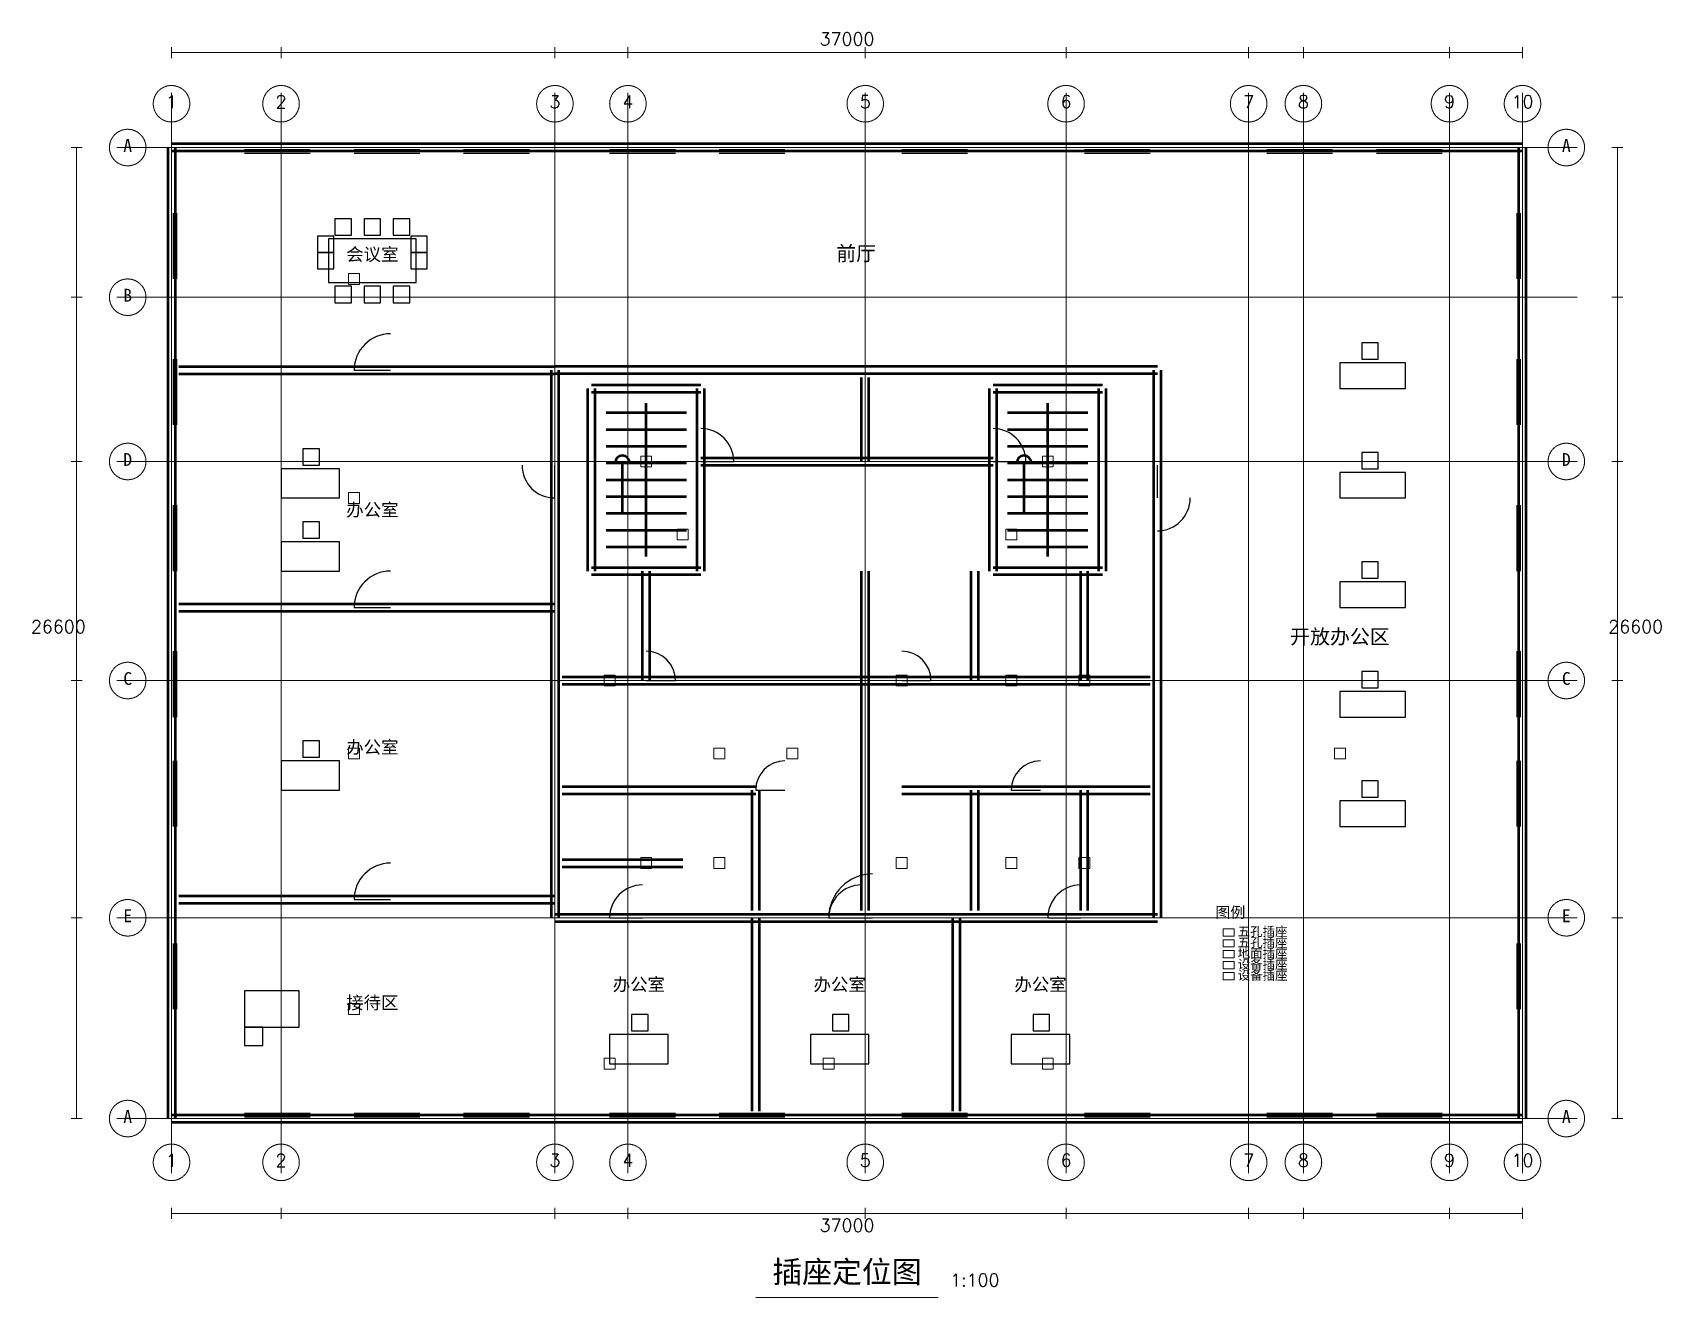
# Model space of a CAD drawing. Header units: millimetres. Extents: x -3805 to 40805, y -4900 to 29750.
import ezdxf
from ezdxf.enums import TextEntityAlignment as Align

# ---------------------------------------------------------------- set-up
doc = ezdxf.new("R2010")
doc.units = ezdxf.units.MM
doc.linetypes.add('CENTER', pattern=[15.625, 12.5, -3.125])
for name, color, linetype, lineweight in [('AXIS', 3, 'CENTER', 15), ('DIM', 3, 'Continuous', 9), ('DOOR_WIN', 4, 'Continuous', 25), ('FURNITURE', 4, 'Continuous', 25), ('MEP', 6, 'Continuous', 9), ('TEXT', 2, 'Continuous', 9), ('WALL', 7, 'Continuous', 50)]:
    doc.layers.add(name, color=color, linetype=linetype, lineweight=lineweight)
doc.styles.add('HEI', font='simhei.ttf')
doc.styles.add('XZC', font='simplex.shx')

msp = doc.modelspace()

# ---------------------------------------------------------------- linework, layer by layer
at = {"layer": 'AXIS'}
for p, q in [((0, -1500), (0, 28100)), ((3000, -1500), (3000, 28100)), ((10500, -1500), (10500, 28100)), ((12500, -1500), (12500, 28100)), ((19000, -1500), (19000, 28100)), ((24500, -1500), (24500, 28100)), ((29500, -1500), (29500, 28100)), ((31000, -1500), (31000, 28100)), ((35000, -1500), (35000, 28100)), ((37000, -1500), (37000, 28100)), ((-1500, 26600), (38500, 26600)), ((-1500, 22500), (38500, 22500)), ((-1500, 18000), (38500, 18000)), ((-1500, 12000), (38500, 12000)), ((-1500, 5500), (38500, 5500)), ((-1500, 0), (38500, 0))]:
    msp.add_line(p, q, dxfattribs=at)
for centre in [(0, 27800), (3000, 27800), (10500, 27800), (12500, 27800), (19000, 27800), (24500, 27800), (29500, 27800), (31000, 27800), (35000, 27800), (37000, 27800), (-1200, 26600), (38200, 26600), (-1200, 22500), (-1200, 18000), (38200, 18000), (-1200, 12000), (38200, 12000), (-1200, 5500), (38200, 5500), (38200, 5500), (-1200, 0), (38200, 0), (0, -1200), (3000, -1200), (10500, -1200), (12500, -1200), (19000, -1200), (24500, -1200), (29500, -1200), (31000, -1200), (35000, -1200), (37000, -1200)]:
    msp.add_circle(centre, 500, dxfattribs=at)
at = {"layer": 'DIM'}
for p, q in [((0, 29050), (0, 29350)), ((0, 29200), (37000, 29200)), ((3000, 29050), (3000, 29350)), ((10500, 29050), (10500, 29350)), ((12500, 29050), (12500, 29350)), ((19000, 29050), (19000, 29350)), ((24500, 29050), (24500, 29350)), ((29500, 29050), (29500, 29350)), ((31000, 29050), (31000, 29350)), ((35000, 29050), (35000, 29350)), ((37000, 29050), (37000, 29350)), ((-2750, 26600), (-2450, 26600)), ((-2600, 0), (-2600, 26600)), ((39450, 26600), (39750, 26600)), ((39600, 0), (39600, 26600)), ((-2750, 22500), (-2450, 22500)), ((39450, 22500), (39750, 22500)), ((-2750, 18000), (-2450, 18000)), ((39450, 18000), (39750, 18000)), ((-2750, 12000), (-2450, 12000)), ((39450, 12000), (39750, 12000)), ((-2750, 5500), (-2450, 5500)), ((39450, 5500), (39750, 5500)), ((-2750, 0), (-2450, 0)), ((39450, 0), (39750, 0)), ((0, -2750), (0, -2450)), ((0, -2600), (37000, -2600)), ((3000, -2750), (3000, -2450)), ((10500, -2750), (10500, -2450)), ((12500, -2750), (12500, -2450)), ((19000, -2750), (19000, -2450)), ((24500, -2750), (24500, -2450)), ((29500, -2750), (29500, -2450)), ((31000, -2750), (31000, -2450)), ((35000, -2750), (35000, -2450)), ((37000, -2750), (37000, -2450))]:
    msp.add_line(p, q, dxfattribs=at)
at = {"layer": 'DOOR_WIN'}
for p, q in [((2000, 26550), (3800, 26550)), ((2000, 26500), (3800, 26500)), ((2000, 26450), (3800, 26450)), ((5000, 26550), (6800, 26550)), ((5000, 26500), (6800, 26500)), ((5000, 26450), (6800, 26450)), ((8000, 26550), (9800, 26550)), ((8000, 26500), (9800, 26500)), ((8000, 26450), (9800, 26450)), ((12000, 26550), (13800, 26550)), ((12000, 26500), (13800, 26500)), ((12000, 26450), (13800, 26450)), ((15000, 26550), (16800, 26550)), ((15000, 26500), (16800, 26500)), ((15000, 26450), (16800, 26450)), ((20000, 26550), (21800, 26550)), ((20000, 26500), (21800, 26500)), ((20000, 26450), (21800, 26450)), ((25000, 26550), (26800, 26550)), ((25000, 26500), (26800, 26500)), ((25000, 26450), (26800, 26450)), ((30000, 26550), (31800, 26550)), ((30000, 26500), (31800, 26500)), ((30000, 26450), (31800, 26450)), ((33000, 26550), (34800, 26550)), ((33000, 26500), (34800, 26500)), ((33000, 26450), (34800, 26450)), ((50, 23000), (50, 24800)), ((100, 23000), (100, 24800)), ((150, 23000), (150, 24800)), ((36850, 23000), (36850, 24800)), ((36900, 23000), (36900, 24800)), ((36950, 23000), (36950, 24800)), ((50, 19000), (50, 20800)), ((100, 19000), (100, 20800)), ((150, 19000), (150, 20800)), ((36850, 19000), (36850, 20800)), ((36900, 19000), (36900, 20800)), ((36950, 19000), (36950, 20800)), ((5000, 20500), (6000, 20500)), ((10500, 17000), (10500, 17900)), ((14500, 18000), (15400, 18000)), ((22500, 18000), (23400, 18000)), ((27000, 17000), (27000, 17900)), ((50, 15000), (50, 16800)), ((100, 15000), (100, 16800)), ((150, 15000), (150, 16800)), ((36850, 15000), (36850, 16800)), ((36900, 15000), (36900, 16800)), ((36950, 15000), (36950, 16800)), ((5000, 14000), (6000, 14000)), ((50, 11000), (50, 12800)), ((100, 11000), (100, 12800)), ((150, 11000), (150, 12800)), ((36850, 11000), (36850, 12800)), ((36900, 11000), (36900, 12800)), ((36950, 11000), (36950, 12800)), ((13000, 12000), (13800, 12000)), ((20000, 12000), (20800, 12000)), ((50, 8000), (50, 9800)), ((100, 8000), (100, 9800)), ((150, 8000), (150, 9800)), ((36850, 8000), (36850, 9800)), ((36900, 8000), (36900, 9800)), ((36950, 8000), (36950, 9800)), ((16000, 9000), (16800, 9000)), ((23000, 9000), (23800, 9000)), ((5000, 6000), (6000, 6000)), ((12000, 5500), (12900, 5500)), ((18000, 5500), (19200, 5500)), ((18000, 5500), (18900, 5500)), ((24000, 5500), (24900, 5500)), ((50, 3000), (50, 4800)), ((100, 3000), (100, 4800)), ((150, 3000), (150, 4800)), ((36850, 3000), (36850, 4800)), ((36900, 3000), (36900, 4800)), ((36950, 3000), (36950, 4800)), ((2000, 150), (3800, 150)), ((2000, 100), (3800, 100)), ((2000, 50), (3800, 50)), ((5000, 150), (6800, 150)), ((5000, 100), (6800, 100)), ((5000, 50), (6800, 50)), ((8000, 150), (9800, 150)), ((8000, 100), (9800, 100)), ((8000, 50), (9800, 50)), ((12000, 150), (13800, 150)), ((12000, 100), (13800, 100)), ((12000, 50), (13800, 50)), ((15000, 150), (16800, 150)), ((15000, 100), (16800, 100)), ((15000, 50), (16800, 50)), ((20000, 150), (21800, 150)), ((20000, 100), (21800, 100)), ((20000, 50), (21800, 50)), ((25000, 150), (26800, 150)), ((25000, 100), (26800, 100)), ((25000, 50), (26800, 50)), ((30000, 150), (31800, 150)), ((30000, 100), (31800, 100)), ((30000, 50), (31800, 50)), ((33000, 150), (34800, 150)), ((33000, 100), (34800, 100)), ((33000, 50), (34800, 50))]:
    msp.add_line(p, q, dxfattribs=at)
for centre, radius, start, end in [((6000, 20500), 1000, 90, 180), ((14500, 18000), 900, 0, 90), ((22500, 18000), 900, 0, 90), ((10500, 17900), 900, 180, 270), ((27000, 17000), 900, 270, 0), ((6000, 14000), 1000, 90, 180), ((13000, 12000), 800, 0, 90), ((20000, 12000), 800, 0, 90), ((16800, 9000), 800, 90, 180), ((23800, 9000), 800, 90, 180), ((6000, 6000), 1000, 90, 180), ((19200, 5500), 1200, 90, 180), ((12900, 5500), 900, 90, 180), ((18900, 5500), 900, 90, 180), ((24900, 5500), 900, 90, 180)]:
    msp.add_arc(centre, radius, start, end, dxfattribs=at)
at = {"layer": 'FURNITURE'}
for p, q in [((4925, 24650), (4475, 24650)), ((4475, 24650), (4475, 24200)), ((4925, 24200), (4925, 24650)), ((5725, 24650), (5275, 24650)), ((5275, 24650), (5275, 24200)), ((5725, 24200), (5725, 24650)), ((6525, 24650), (6075, 24650)), ((6075, 24650), (6075, 24200)), ((6525, 24200), (6525, 24650)), ((4450, 24175), (4000, 24175)), ((4000, 24175), (4000, 23725)), ((6700, 24100), (4300, 24100)), ((4300, 24100), (4300, 22900)), ((4450, 23725), (4450, 24175)), ((4475, 24200), (4925, 24200)), ((5275, 24200), (5725, 24200)), ((6075, 24200), (6525, 24200)), ((7000, 24175), (6550, 24175)), ((6550, 24175), (6550, 23725)), ((6700, 22900), (6700, 24100)), ((7000, 23725), (7000, 24175)), ((4450, 23725), (4000, 23725)), ((4000, 23725), (4000, 23275)), ((4000, 23725), (4450, 23725)), ((4450, 23275), (4450, 23725)), ((7000, 23725), (6550, 23725)), ((6550, 23725), (6550, 23275)), ((6550, 23725), (7000, 23725)), ((7000, 23275), (7000, 23725)), ((4000, 23275), (4450, 23275)), ((6550, 23275), (7000, 23275)), ((4300, 22900), (6700, 22900)), ((4925, 22800), (4475, 22800)), ((4475, 22800), (4475, 22350)), ((4925, 22350), (4925, 22800)), ((5725, 22800), (5275, 22800)), ((5275, 22800), (5275, 22350)), ((5725, 22350), (5725, 22800)), ((6525, 22800), (6075, 22800)), ((6075, 22800), (6075, 22350)), ((6525, 22350), (6525, 22800)), ((4475, 22350), (4925, 22350)), ((5275, 22350), (5725, 22350)), ((6075, 22350), (6525, 22350)), ((33050, 21250), (32600, 21250)), ((32600, 21250), (32600, 20800)), ((33050, 20800), (33050, 21250)), ((33800, 20700), (32000, 20700)), ((32000, 20700), (32000, 20000)), ((32600, 20800), (33050, 20800)), ((33800, 20000), (33800, 20700)), ((32000, 20000), (33800, 20000)), ((4050, 18350), (3600, 18350)), ((3600, 18350), (3600, 17900)), ((4050, 17900), (4050, 18350)), ((3600, 17900), (4050, 17900)), ((33050, 18250), (32600, 18250)), ((32600, 18250), (32600, 17800)), ((33050, 17800), (33050, 18250)), ((4600, 17800), (3000, 17800)), ((3000, 17800), (3000, 17000)), ((4600, 17000), (4600, 17800)), ((33800, 17700), (32000, 17700)), ((32000, 17700), (32000, 17000)), ((32600, 17800), (33050, 17800)), ((33800, 17000), (33800, 17700)), ((3000, 17000), (4600, 17000)), ((32000, 17000), (33800, 17000)), ((4050, 16350), (3600, 16350)), ((3600, 16350), (3600, 15900)), ((4050, 15900), (4050, 16350)), ((4600, 15800), (3000, 15800)), ((3000, 15800), (3000, 15000)), ((3600, 15900), (4050, 15900)), ((4600, 15000), (4600, 15800)), ((33050, 15250), (32600, 15250)), ((32600, 15250), (32600, 14800)), ((33050, 14800), (33050, 15250)), ((3000, 15000), (4600, 15000)), ((32600, 14800), (33050, 14800)), ((33800, 14700), (32000, 14700)), ((32000, 14700), (32000, 14000)), ((33800, 14000), (33800, 14700)), ((32000, 14000), (33800, 14000)), ((33050, 12250), (32600, 12250)), ((32600, 12250), (32600, 11800)), ((33050, 11800), (33050, 12250)), ((33800, 11700), (32000, 11700)), ((32000, 11700), (32000, 11000)), ((32600, 11800), (33050, 11800)), ((33800, 11000), (33800, 11700)), ((32000, 11000), (33800, 11000)), ((4050, 10350), (3600, 10350)), ((3600, 10350), (3600, 9900)), ((4050, 9900), (4050, 10350)), ((3600, 9900), (4050, 9900)), ((4600, 9800), (3000, 9800)), ((3000, 9800), (3000, 9000)), ((4600, 9000), (4600, 9800)), ((3000, 9000), (4600, 9000)), ((33050, 9250), (32600, 9250)), ((32600, 9250), (32600, 8800)), ((33050, 8800), (33050, 9250)), ((33800, 8700), (32000, 8700)), ((32000, 8700), (32000, 8000)), ((32600, 8800), (33050, 8800)), ((33800, 8000), (33800, 8700)), ((32000, 8000), (33800, 8000)), ((3500, 3500), (2000, 3500)), ((2000, 3500), (2000, 2500)), ((3500, 2500), (3500, 3500)), ((13050, 2850), (12600, 2850)), ((12600, 2850), (12600, 2400)), ((13050, 2400), (13050, 2850)), ((18550, 2850), (18100, 2850)), ((18100, 2850), (18100, 2400)), ((18550, 2400), (18550, 2850)), ((24050, 2850), (23600, 2850)), ((23600, 2850), (23600, 2400)), ((24050, 2400), (24050, 2850)), ((2000, 2500), (3500, 2500)), ((2500, 2500), (2000, 2500)), ((2000, 2500), (2000, 2000)), ((2500, 2000), (2500, 2500)), ((13600, 2300), (12000, 2300)), ((12000, 2300), (12000, 1500)), ((12600, 2400), (13050, 2400)), ((13600, 1500), (13600, 2300)), ((19100, 2300), (17500, 2300)), ((17500, 2300), (17500, 1500)), ((18100, 2400), (18550, 2400)), ((19100, 1500), (19100, 2300)), ((24600, 2300), (23000, 2300)), ((23000, 2300), (23000, 1500)), ((23600, 2400), (24050, 2400)), ((24600, 1500), (24600, 2300)), ((2000, 2000), (2500, 2000)), ((12000, 1500), (13600, 1500)), ((17500, 1500), (19100, 1500)), ((23000, 1500), (24600, 1500))]:
    msp.add_line(p, q, dxfattribs=at)
at = {"layer": 'MEP'}
for p, q in [((5150, 23150), (4850, 23150)), ((4850, 23150), (4850, 22850)), ((4850, 22850), (5150, 22850)), ((5150, 22850), (5150, 23150)), ((13150, 18150), (12850, 18150)), ((12850, 18150), (12850, 17850)), ((12850, 17850), (13150, 17850)), ((13150, 17850), (13150, 18150)), ((24150, 18150), (23850, 18150)), ((23850, 18150), (23850, 17850)), ((23850, 17850), (24150, 17850)), ((24150, 17850), (24150, 18150)), ((5150, 17150), (4850, 17150)), ((4850, 17150), (4850, 16850)), ((5150, 16850), (5150, 17150)), ((4850, 16850), (5150, 16850)), ((14150, 16150), (13850, 16150)), ((13850, 16150), (13850, 15850)), ((14150, 15850), (14150, 16150)), ((23150, 16150), (22850, 16150)), ((22850, 16150), (22850, 15850)), ((23150, 15850), (23150, 16150)), ((13850, 15850), (14150, 15850)), ((22850, 15850), (23150, 15850)), ((12150, 12150), (11850, 12150)), ((11850, 12150), (11850, 11850)), ((12150, 11850), (12150, 12150)), ((20150, 12150), (19850, 12150)), ((19850, 12150), (19850, 11850)), ((20150, 11850), (20150, 12150)), ((23150, 12150), (22850, 12150)), ((22850, 12150), (22850, 11850)), ((23150, 11850), (23150, 12150)), ((25150, 12150), (24850, 12150)), ((24850, 12150), (24850, 11850)), ((25150, 11850), (25150, 12150)), ((11850, 11850), (12150, 11850)), ((19850, 11850), (20150, 11850)), ((22850, 11850), (23150, 11850)), ((24850, 11850), (25150, 11850)), ((5150, 10150), (4850, 10150)), ((4850, 10150), (4850, 9850)), ((4850, 9850), (5150, 9850)), ((5150, 9850), (5150, 10150)), ((15150, 10150), (14850, 10150)), ((14850, 10150), (14850, 9850)), ((14850, 9850), (15150, 9850)), ((15150, 9850), (15150, 10150)), ((17150, 10150), (16850, 10150)), ((16850, 10150), (16850, 9850)), ((16850, 9850), (17150, 9850)), ((17150, 9850), (17150, 10150)), ((32150, 10150), (31850, 10150)), ((31850, 10150), (31850, 9850)), ((31850, 9850), (32150, 9850)), ((32150, 9850), (32150, 10150)), ((13150, 7150), (12850, 7150)), ((12850, 7150), (12850, 6850)), ((13150, 6850), (13150, 7150)), ((15150, 7150), (14850, 7150)), ((14850, 7150), (14850, 6850)), ((15150, 6850), (15150, 7150)), ((20150, 7150), (19850, 7150)), ((19850, 7150), (19850, 6850)), ((20150, 6850), (20150, 7150)), ((23150, 7150), (22850, 7150)), ((22850, 7150), (22850, 6850)), ((23150, 6850), (23150, 7150)), ((25150, 7150), (24850, 7150)), ((24850, 7150), (24850, 6850)), ((25150, 6850), (25150, 7150)), ((12850, 6850), (13150, 6850)), ((14850, 6850), (15150, 6850)), ((19850, 6850), (20150, 6850)), ((22850, 6850), (23150, 6850)), ((24850, 6850), (25150, 6850)), ((29100, 5200), (28800, 5200)), ((28800, 5200), (28800, 5000)), ((28800, 5000), (29100, 5000)), ((29100, 5000), (29100, 5200)), ((29100, 4900), (28800, 4900)), ((28800, 4900), (28800, 4700)), ((28800, 4700), (29100, 4700)), ((29100, 4600), (28800, 4600)), ((28800, 4600), (28800, 4400)), ((29100, 4700), (29100, 4900)), ((29100, 4400), (29100, 4600)), ((28800, 4400), (29100, 4400)), ((29100, 4300), (28800, 4300)), ((28800, 4300), (28800, 4100)), ((28800, 4100), (29100, 4100)), ((29100, 4100), (29100, 4300)), ((29100, 4000), (28800, 4000)), ((28800, 4000), (28800, 3800)), ((28800, 3800), (29100, 3800)), ((29100, 3800), (29100, 4000)), ((5150, 3150), (4850, 3150)), ((4850, 3150), (4850, 2850)), ((5150, 2850), (5150, 3150)), ((4850, 2850), (5150, 2850)), ((12150, 1650), (11850, 1650)), ((11850, 1650), (11850, 1350)), ((11850, 1350), (12150, 1350)), ((12150, 1350), (12150, 1650)), ((18150, 1650), (17850, 1650)), ((17850, 1650), (17850, 1350)), ((17850, 1350), (18150, 1350)), ((18150, 1350), (18150, 1650)), ((24150, 1650), (23850, 1650)), ((23850, 1650), (23850, 1350)), ((23850, 1350), (24150, 1350)), ((24150, 1350), (24150, 1650))]:
    msp.add_line(p, q, dxfattribs=at)
at = {"layer": 'TEXT'}
msp.add_line((16000, -4900), (21000, -4900), dxfattribs=at)
at = {"layer": 'WALL'}
for p, q in [((-100, 26600), (-100, 0)), ((37000, 26700), (0, 26700)), ((37000, 26500), (0, 26500)), ((100, 26600), (100, 0)), ((36900, 0), (36900, 26600)), ((37100, 0), (37100, 26600)), ((200, 20600), (10500, 20600)), ((27000, 20600), (10500, 20600)), ((200, 20400), (10500, 20400)), ((10400, 20500), (10400, 5500)), ((27000, 20400), (10500, 20400)), ((10600, 20500), (10600, 5500)), ((11500, 20100), (14500, 20100)), ((18900, 18000), (18900, 20300)), ((19100, 18000), (19100, 20300)), ((22500, 20100), (25500, 20100)), ((26900, 5500), (26900, 20500)), ((27100, 5500), (27100, 20500)), ((11400, 15000), (11400, 20000)), ((11500, 19900), (14500, 19900)), ((11600, 15000), (11600, 20000)), ((14400, 15000), (14400, 20000)), ((14600, 15000), (14600, 20000)), ((22400, 15000), (22400, 20000)), ((22500, 19900), (25500, 19900)), ((22600, 15000), (22600, 20000)), ((25400, 15000), (25400, 20000)), ((25600, 15000), (25600, 20000)), ((11900, 19340), (14100, 19340)), ((13000, 15400), (13000, 19600)), ((22900, 19340), (25100, 19340)), ((24000, 15400), (24000, 19600)), ((11900, 18880), (14100, 18880)), ((22900, 18880), (25100, 18880)), ((11900, 18420), (14100, 18420)), ((22900, 18420), (25100, 18420)), ((11900, 17960), (14100, 17960)), ((12350, 16580), (12350, 17960)), ((14500, 18100), (22500, 18100)), ((14500, 17900), (22500, 17900)), ((22900, 17960), (25100, 17960)), ((23350, 16580), (23350, 17960)), ((11900, 17500), (14100, 17500)), ((22900, 17500), (25100, 17500)), ((11900, 17040), (14100, 17040)), ((22900, 17040), (25100, 17040)), ((11900, 16580), (14100, 16580)), ((22900, 16580), (25100, 16580)), ((11900, 16120), (14100, 16120)), ((22900, 16120), (25100, 16120)), ((11900, 15660), (14100, 15660)), ((22900, 15660), (25100, 15660)), ((11500, 15100), (14500, 15100)), ((11500, 14900), (14500, 14900)), ((12900, 12000), (12900, 15000)), ((13100, 12000), (13100, 15000)), ((18900, 5700), (18900, 15000)), ((19100, 5700), (19100, 15000)), ((21900, 12000), (21900, 15000)), ((22100, 12000), (22100, 15000)), ((22500, 15100), (25500, 15100)), ((22500, 14900), (25500, 14900)), ((24900, 12000), (24900, 15000)), ((25100, 12000), (25100, 15000)), ((200, 14100), (10500, 14100)), ((200, 13900), (10500, 13900)), ((10700, 12100), (19000, 12100)), ((19000, 12100), (26800, 12100)), ((10700, 11900), (19000, 11900)), ((19000, 11900), (26800, 11900)), ((10700, 9100), (16000, 9100)), ((15900, 5700), (15900, 9000)), ((16100, 5700), (16100, 9000)), ((20000, 9100), (26800, 9100)), ((21900, 5700), (21900, 9000)), ((22100, 5700), (22100, 9000)), ((24900, 5700), (24900, 9000)), ((25100, 5700), (25100, 9000)), ((10700, 8900), (16000, 8900)), ((20000, 8900), (26800, 8900)), ((10700, 7100), (14000, 7100)), ((10700, 6900), (14000, 6900)), ((200, 6100), (10500, 6100)), ((200, 5900), (10500, 5900)), ((10500, 5600), (27000, 5600)), ((10500, 5400), (27000, 5400)), ((15900, 200), (15900, 5500)), ((16100, 200), (16100, 5500)), ((21400, 200), (21400, 5500)), ((21600, 200), (21600, 5500)), ((0, 100), (37000, 100)), ((0, -100), (37000, -100))]:
    msp.add_line(p, q, dxfattribs=at)
for centre in [(12350, 17960), (23350, 17960)]:
    msp.add_arc(centre, 200, 0, 180, dxfattribs=at)

# ---------------------------------------------------------------- texts
at = {"layer": 'TEXT'}
for s, height, style, p in [('37000', 350, 'XZC', (18500, 29400)), ('1', 350, 'XZC', (0, 27680)), ('2', 350, 'XZC', (3000, 27680)), ('3', 350, 'XZC', (10500, 27680)), ('4', 350, 'XZC', (12500, 27680)), ('5', 350, 'XZC', (19000, 27680)), ('6', 350, 'XZC', (24500, 27680)), ('7', 350, 'XZC', (29500, 27680)), ('8', 350, 'XZC', (31000, 27680)), ('9', 350, 'XZC', (35000, 27680)), ('10', 350, 'XZC', (37000, 27680)), ('A', 350, 'HEI', (-1200, 26480)), ('A', 350, 'HEI', (38200, 26480)), ('会议室', 350, 'HEI', (5500, 23500)), ('前厅', 400, 'HEI', (18750, 23500)), ('B', 350, 'HEI', (-1200, 22380)), ('D', 350, 'HEI', (-1200, 17880)), ('D', 350, 'HEI', (38200, 17880)), ('办公室', 350, 'HEI', (5500, 16500)), ('26600', 350, 'XZC', (-3100, 13300)), ('开放办公区', 400, 'HEI', (32000, 13000)), ('26600', 350, 'XZC', (40100, 13300)), ('C', 350, 'HEI', (-1200, 11880)), ('C', 350, 'HEI', (38200, 11880)), ('办公室', 350, 'HEI', (5500, 10000)), ('图例', 300, 'HEI', (29000, 5500)), ('E', 350, 'HEI', (-1200, 5380)), ('E', 350, 'HEI', (38200, 5380)), ('E', 350, 'HEI', (38200, 5380)), ('办公室', 350, 'HEI', (12800, 3500)), ('办公室', 350, 'HEI', (18300, 3500)), ('办公室', 350, 'HEI', (23800, 3500)), ('接待区', 350, 'HEI', (5500, 3000)), ('A', 350, 'HEI', (-1200, -120)), ('A', 350, 'HEI', (38200, -120)), ('1', 350, 'XZC', (0, -1320)), ('2', 350, 'XZC', (3000, -1320)), ('3', 350, 'XZC', (10500, -1320)), ('4', 350, 'XZC', (12500, -1320)), ('5', 350, 'XZC', (19000, -1320)), ('6', 350, 'XZC', (24500, -1320)), ('7', 350, 'XZC', (29500, -1320)), ('8', 350, 'XZC', (31000, -1320)), ('9', 350, 'XZC', (35000, -1320)), ('10', 350, 'XZC', (37000, -1320)), ('37000', 350, 'XZC', (18500, -3100)), ('插座定位图', 600, 'HEI', (18500, -4500)), ('1:100', 350, 'XZC', (22000, -4600))]:
    msp.add_text(s, height=height, dxfattribs=dict(at, style=style)).set_placement(p, align=Align.CENTER)
at = {"layer": 'TEXT', "style": 'HEI'}
for s, p in [('五孔插座', (29200, 5000)), ('五孔插座', (29200, 4700)), ('地面插座', (29200, 4400)), ('设备插座', (29200, 4100)), ('设备插座', (29200, 3800))]:
    msp.add_text(s, height=250, dxfattribs=at).set_placement(p)

doc.saveas('drawing.dxf')
